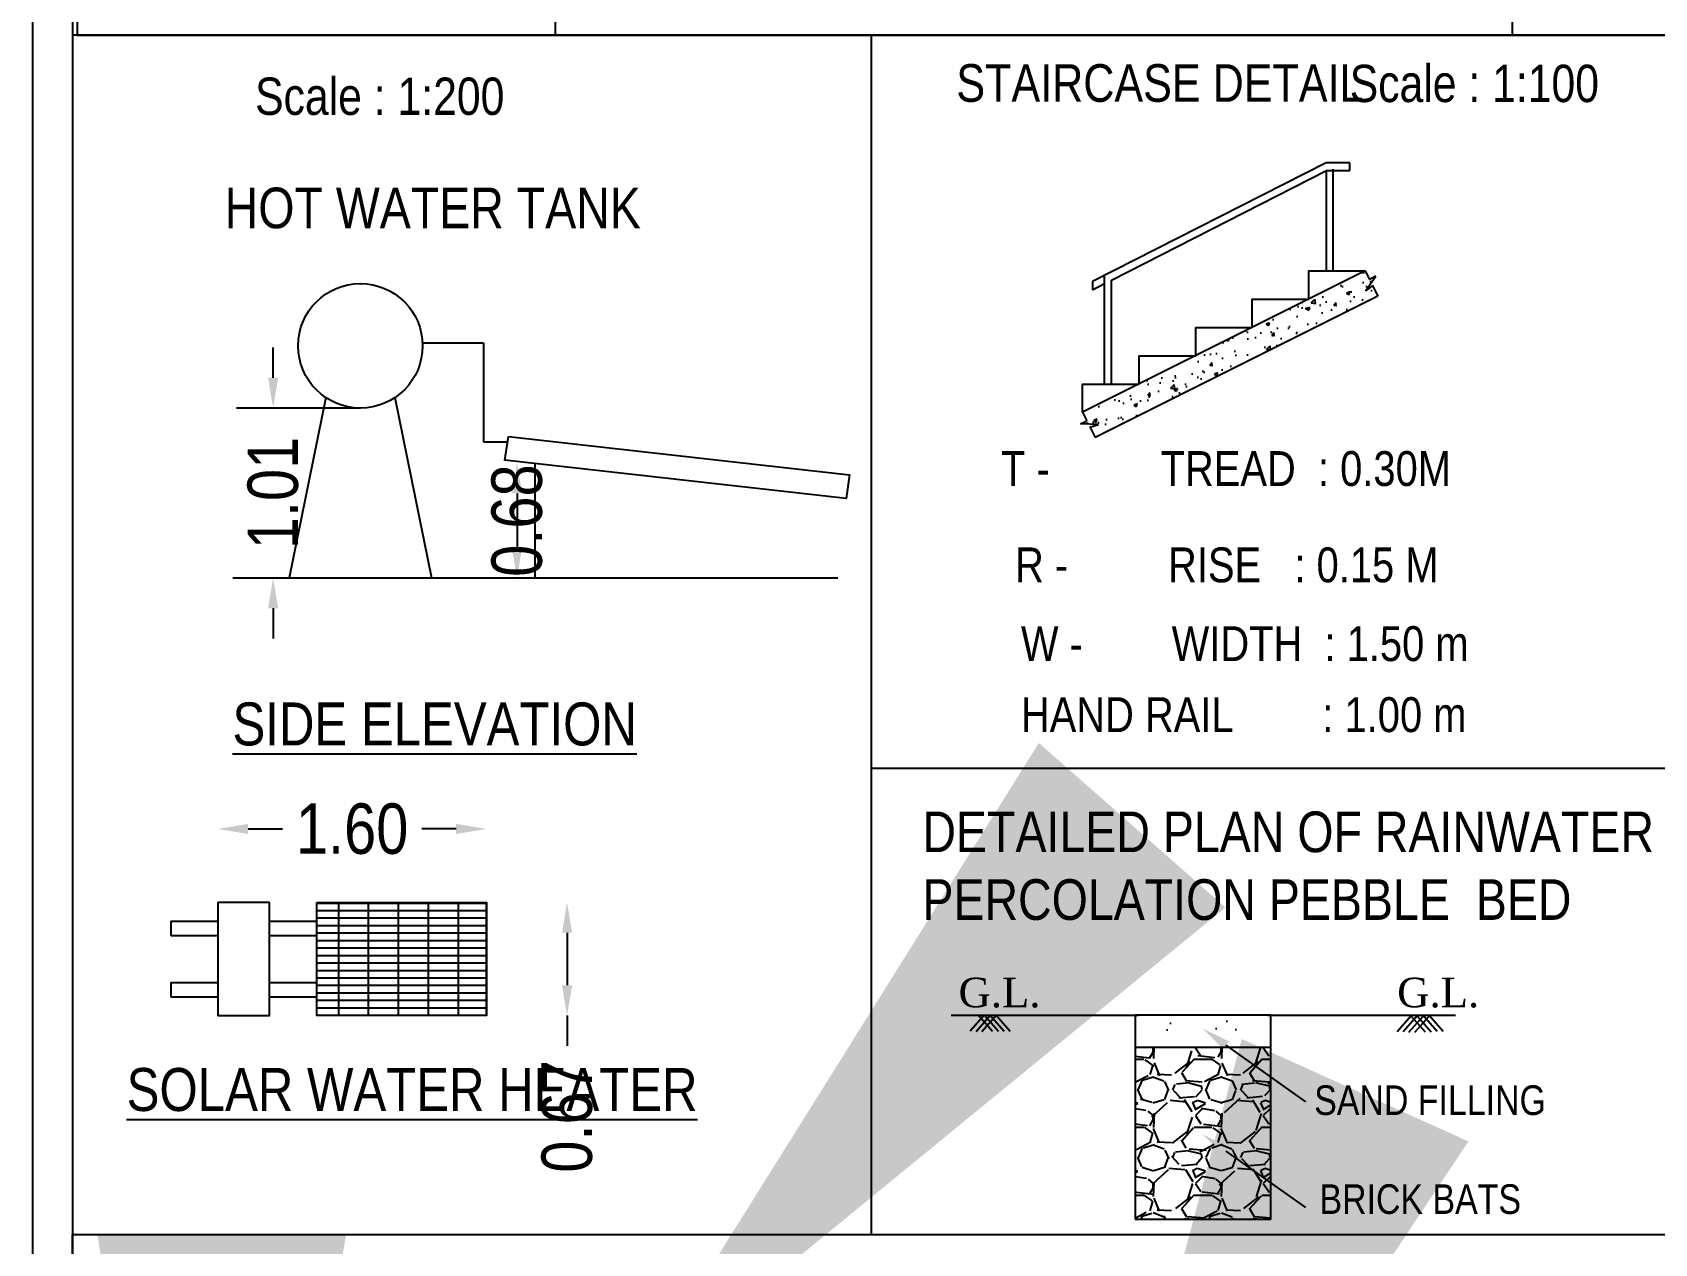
# Model space of a CAD drawing. Header units: metres. Extents: x 3750 to 6203, y 1588 to 3614.
# Drawn here: x 3819.49 to 3829.14, y 1775.28 to 1782.48 of the extents above; entities that cross this region are included whole.
import ezdxf
from ezdxf import colors
from ezdxf.entities.mleader import LeaderData, LeaderLine
from ezdxf.math import Vec2, Vec3

# ---------------------------------------------------------------- set-up
doc = ezdxf.new("R2010")
doc.units = ezdxf.units.M
doc.styles.get("Standard").update_dxf_attribs({"font": 'swissc.ttf'})
doc.styles.add('style2a', font='swissc.ttf')
doc.styles.add('style3', font='swissc.ttf')
doc.dimstyles.new('Copy of APP', dxfattribs={"dimscale": 0, "dimtxt": 7.999999999999997, "dimasz": 4.499999999999999, "dimexe": 8.999999999999998, "dimexo": 8.999999999999998, "dimgap": 1.999999999999999, "dimtad": 0, "dimtih": 1, "dimtoh": 1, "dimzin": 4, "dimdsep": 46, "dimlunit": 4, "dimtxsty": 'style3', "dimblk": 'OPEN90', "dimblk1": 'OPEN90', "dimblk2": 'OBLIQUE', "dimcen": 0.09, "dimse1": 1, "dimse2": 1, "dimclrd": 4, "dimclre": 4, "dimclrt": 2, "dimadec": 0, "dimazin": 0, "dimtfac": 1, "dimtmove": 0, "dimatfit": 3, "dimfxl": 0, "dimtolj": 1, "dimtzin": 0, "dimarcsym": 0})
doc.dimstyles.get("Standard").update_dxf_attribs({"dimtxt": 0.3, "dimasz": 0.18, "dimexe": 0.18, "dimexo": 0.0625, "dimgap": 0.09, "dimtad": 0, "dimzin": 0, "dimdsep": 46, "dimtxsty": 'style2a', "dimcen": 0.09, "dimse1": 1, "dimse2": 1, "dimadec": 0, "dimazin": 0, "dimtfac": 1, "dimtofl": 0, "dimtmove": 0, "dimatfit": 3, "dimfxl": 0, "dimtolj": 1, "dimtzin": 0, "dimarcsym": 0})

# ---------------------------------------------------------------- blocks, each defined once
blk = doc.blocks.new('_Oblique')
at = {"color": 0, "linetype": 'ByBlock', "lineweight": -2}
blk.add_line((-0.5, -0.5), (0.5, 0.5), dxfattribs=at)
blk = doc.blocks.new('_Open90')
at = {"color": 0, "linetype": 'ByBlock'}
for p, q in [((-0.5, 0.5), (0, 0)), ((0, 0), (-1, 0)), ((0, 0), (-0.5, -0.5))]:
    blk.add_line(p, q, dxfattribs=at)
blk = doc.blocks.new('*D353')
at = {"color": 0, "lineweight": -2}
for p, q in [((3820.920344358987, 1780.427140285278), (3820.920344358987, 1780.607140285278)), ((3820.920344358987, 1779.056639331114), (3820.920344358987, 1778.876639331114))]:
    blk.add_line(p, q, dxfattribs=at)
at = {"color": 0}
for points in [[(3820.890344358986, 1780.427140285278), (3820.950344358986, 1780.427140285278), (3820.920344358987, 1780.247140285278)], [(3820.890344358986, 1779.056639331114), (3820.950344358986, 1779.056639331114), (3820.920344358987, 1779.236639331114)]]:
    blk.add_solid(points, dxfattribs=at)
at = {"layer": 'Defpoints', "color": 0}
for p in [(3821.012051596371, 1780.247140285278), (3820.920344358987, 1779.236639331114), (3821.012051596371, 1779.236639331114)]:
    blk.add_point(p, dxfattribs=at)
at = {"color": 0, "insert": (3820.920344358987, 1779.741889808194), "char_height": 0.3, "attachment_point": 5, "rotation": 90, "style": 'style2a'}
blk.add_mtext('\\A1;1.01', dxfattribs=at)
blk = doc.blocks.new('*D404')
at = {"color": 0, "lineweight": -2}
blk.add_line((3822.370981180572, 1779.738921708118), (3822.370981180572, 1779.416639331114), dxfattribs=at)
at = {"color": 0}
for points in [[(3822.340981180572, 1779.738921708118), (3822.400981180573, 1779.738921708118), (3822.370981180572, 1779.918921708118)], [(3822.340981180572, 1779.416639331114), (3822.400981180573, 1779.416639331114), (3822.370981180572, 1779.236639331114)]]:
    blk.add_solid(points, dxfattribs=at)
at = {"layer": 'Defpoints', "color": 0}
for p in [(3822.479782804033, 1779.918921708118), (3822.370981180572, 1779.236639331114), (3822.479782804033, 1779.236639331114)]:
    blk.add_point(p, dxfattribs=at)
at = {"color": 0, "insert": (3822.370981180572, 1779.577780519614), "char_height": 0.3, "attachment_point": 5, "rotation": 90, "style": 'style2a'}
blk.add_mtext('\\A1;0.68', dxfattribs=at)
blk = doc.blocks.new('*D405')
at = {"color": 0, "lineweight": -2}
for p, q in [((3820.771620296603, 1777.744127522339), (3820.976434274565, 1777.744127522339)), ((3822.008780720056, 1777.744127522339), (3821.803966742096, 1777.744127522339))]:
    blk.add_line(p, q, dxfattribs=at)
at = {"color": 0}
for points in [[(3820.771620296603, 1777.774127522339), (3820.771620296603, 1777.714127522338), (3820.591620296605, 1777.744127522339)], [(3822.008780720056, 1777.774127522339), (3822.008780720056, 1777.714127522338), (3822.188780720056, 1777.744127522339)]]:
    blk.add_solid(points, dxfattribs=at)
at = {"layer": 'Defpoints', "color": 0}
for p in [(3822.188780720056, 1777.744127522339), (3820.591620296605, 1777.30695822626), (3822.188780720056, 1777.30695822626)]:
    blk.add_point(p, dxfattribs=at)
at = {"color": 0, "insert": (3821.39020050833, 1777.744127522339), "char_height": 0.3, "attachment_point": 5, "style": 'style2a'}
blk.add_mtext('\\A1;1.60', dxfattribs=at)
blk = doc.blocks.new('*D406')
at = {"color": 0, "lineweight": -2}
for p, q in [((3822.668681092826, 1777.126958226261), (3822.668681092826, 1776.814469626912)), ((3822.668681092826, 1776.634469626912), (3822.668681092826, 1776.454469626912))]:
    blk.add_line(p, q, dxfattribs=at)
at = {"color": 0}
for points in [[(3822.638681092826, 1777.126958226261), (3822.698681092826, 1777.126958226261), (3822.668681092826, 1777.306958226261)], [(3822.638681092826, 1776.814469626912), (3822.698681092826, 1776.814469626912), (3822.668681092826, 1776.634469626912)]]:
    blk.add_solid(points, dxfattribs=at)
at = {"layer": 'Defpoints', "color": 0}
for p in [(3822.188780720058, 1777.306958226261), (3822.188780720058, 1776.634469626912), (3822.668681092826, 1776.634469626912)]:
    blk.add_point(p, dxfattribs=at)
at = {"color": 0, "insert": (3822.668681092826, 1776.034664432106), "char_height": 0.3, "attachment_point": 5, "rotation": 90, "style": 'style2a'}
blk.add_mtext('\\A1;0.67', dxfattribs=at)

msp = doc.modelspace()

# ---------------------------------------------------------------- hatches: boundary and pattern name
at = {"ltscale": 0.05}
h = msp.add_hatch(dxfattribs=at)
h.set_pattern_fill('AR-CONC', color=256, scale=0.0011208143322476)
h.set_pattern_definition([(50, (1121.718904647536, 344.3123521116258), (0.2041951881264985, -0.0178647555149224), [0.021351513029316, -0.2348666433224755]), (355, (1121.718904647536, 344.3123521116258), (-0.0395013318505464, 0.214139250417914), [0.0170812104234528, -0.187893969404089]), (100.4514446999999, (1121.735920858574, 344.3108633860652), (0.1646938557371977, 0.1962744861741603), [0.0181459939022541, -0.199606098581153]), (46.18419999999995, (1121.718904647536, 344.3692894797042), (0.3038292742038208, -0.0471216437080524), [0.0320272695439739, -0.3522999649837133]), (96.63555760999981, (1121.744223731221, 344.3653627066905), (0.2660859559797449, 0.2773187466215961), [0.0272190019942756, -0.2994094182793955]), (351.1841511700001, (1121.718904647536, 344.3692894797042), (0.2660859559948467, 0.2773187466079348), [0.0256217787267632, -0.2818396715190646]), (21, (1121.747373331575, 344.3550551376846), (0.1699315827094326, -0.1146202998182247), [0.021351513029316, -0.2348666433224755]), (326, (1121.747373331575, 344.3550551376846), (0.0692685991340127, 0.206440512257423), [0.0170812104234528, -0.1878933146579804]), (71.45144499999998, (1121.761534296795, 344.3455034459752), (0.2392001814645389, 0.0918202135047269), [0.0181459939022541, -0.1996057544911529]), (37.50000000000001, (1121.718904647536, 344.3123521116258), (0.0034617507898897, 0.0947704994327793), [0, -0.1856158199348534, 0, -0.1907401830618892, 0, -0.1886050317589576]), (7.499999999999999, (1121.718904647536, 344.3123521116258), (0.0748924354174955, 0.112283824068947), [0, -0.108750373029316, 0, -0.1813455173289902, 0, -0.0718834271986971]), (327.5, (1121.655419482129, 344.3123521116258), (0.1519718823810058, -0.0064208583727655), [0, -0.0711717100977199, 0, -0.222055735504886, 0, -0.2946508798045604]), (317.5, (1121.62695079809, 344.3123521116258), (0.166025309521547, 0.0284983755689237), [0, -0.0925232231270359, 0, -0.1474677833224756, 0, -0.2092448276872965])])
h.paths.add_polyline_path([(3827.491479549599, 1780.911987372418), (3827.459907271682, 1780.975131928252), (3827.417821299901, 1780.943475754304), (3827.479229044816, 1781.030292863633), (3827.441707252156, 1781.011531967304), (3827.416293038487, 1781.062360394641), (3825.735078710671, 1780.221753230734), (3825.760283478609, 1780.170819019898), (3825.722684544214, 1780.152213206619), (3825.82896973425, 1780.148810268706), (3825.778333051454, 1780.134344145343), (3825.809644343696, 1780.071069769465)])
h = msp.add_hatch()
h.set_pattern_fill('GRATE', color=256, scale=0.0560407166123779)
h.set_pattern_definition([(0, (2072.977467019742, 1025.952777344148), (0, 0.044482318811075), []), (90, (2072.977467019742, 1025.952777344148), (-0.1779292752442997, 0), [])])
h.paths.add_polyline_path([(3821.180047821033, 1777.30695822626), (3821.180047821033, 1776.634469626911), (3822.188780720056, 1776.634469626911), (3822.188780720056, 1777.30695822626)])
h = msp.add_hatch()
h.set_pattern_fill('AR-SAND', color=256, scale=0.0115049000162275)
h.set_pattern_definition([(37.50000000000001, (3977.647807636696, 1651.249584978114), (-0.0184082000831314, 0.5630650362092294), [0, -0.4441811798265105, 0, -0.4967815827007029, 0, -0.4748647481697894]), (7.499999999999998, (3977.647807636696, 1651.249584978114), (0.5171720427469035, 0.8247001111161121), [0, -0.2396240575379859, 0, -0.4003475107646838, 0, -0.1534178417163934]), (327.5, (3977.28837155039, 1651.249584978114), (0.9100288133226748, 0.0016534666031522), [0, -0.1461122302060889, 0, -0.5260040287419204, 0, -0.6867274819686178]), (317.5, (3977.28837155039, 1651.249584978114), (0.8784640642439125, 0.2564779574759526), [0, -0.0730561151030445, 0, -0.3448248632863698, 0, -0.3945030215564402])])
h.paths.add_polyline_path([(3826.854417665155, 1776.635962504451), (3826.046503730839, 1776.635962504451), (3826.046503730839, 1776.445826468466), (3826.854417665155, 1776.445826468466)])
h = msp.add_hatch()
h.set_pattern_fill('GRAVEL', color=256, scale=0.4039569671577941)
h.set_pattern_definition([(228.012787504, (3744.440214094034, 1745.894061007905), (-3.231655737262376, -3.635612704420141), [0.0543467545335409, -5.380338412803504]), (184.969740728, (3744.40385796699, 1745.853665311189), (4.847483605893516, 0.4039569671578076), [0.0932607370937857, -9.232810048133196]), (132.510447078, (3744.310947864536, 1745.845586171849), (4.039569671577987, -4.443526638735668), [0.0657593467696828, -6.510183650136577]), (267.273689006, (3744.153404647351, 1745.744596930058), (0.4039569671578037, 8.079139343155875), [0.0849271048613176, -8.407781782258903]), (292.833654178, (3744.149365077679, 1745.659765966955), (-2.019784835788962, 4.847483605893533), [0.0832777485644124, -8.244508470414075]), (357.273689006, (3744.181681635047, 1745.583014143195), (-8.079139343155886, 0.4039569671578038), [0.0849271048613177, -8.407781782258908]), (37.69424046669995, (3744.266512598161, 1745.578974573522), (-5.251440573051319, -4.039569671577925), [0.1123117516219144, -11.11885434129771]), (72.25532837489999, (3744.355383130925, 1745.647647257935), (2.827698770104566, 8.887053277471447), [0.1060338563953129, -10.49735561943991]), (121.429565615, (3744.387699688302, 1745.748636499726), (-3.231655737262358, 5.251440573051308), [0.0852147222219365, -8.43626683530774]), (175.236358309, (3744.343264421917, 1745.821348753816), (4.443526638735723, -0.4039569671578091), [0.0972857643145459, -4.767000261478121]), (222.3974377979999, (3744.246314749791, 1745.829427893161), (-4.84748360589351, -4.443526638735716), [0.1258115895073607, -12.45535665417588]), (138.814074834, (3744.553322044839, 1745.74055736039), (-2.827698770104571, 2.423741802946758), [0.0429410295658394, -4.25118043339146]), (171.46923439, (3744.521005487462, 1745.768834348085), (5.251440573051319, -0.8079139343155848), [0.0816950451670908, -8.087829029585919]), (225, (3744.440214094034, 1745.780953057101), (0, -0.4039569671577664), [0.0571279982524224, -0.5141534233172353]), (203.198590514, (3744.411937106328, 1745.829427893161), (2.019784835788962, 0.8079139343155768), [0.0307645547048033, -3.045680051701868]), (291.801409486, (3744.383660118632, 1745.817309184142), (-0.4039569671576664, 1.211870901473419), [0.0435073772337958, -2.131867465901136]), (30.96375653209998, (3744.399818397321, 1745.77691348743), (1.211870901473402, 0.8079139343155789), [0.0706637883079456, -2.28478985477674]), (161.565051177, (3744.460411942394, 1745.813269614477), (0.8079139343155928, -0.403956967157784), [0.0510969207327552, -1.226327172179677]), (16.38954033399998, (3744.149365077679, 1745.817309184142), (4.039569671577925, 1.211870901473393), [0.0715811745803611, -7.086554520767393]), (70.3461759419, (3744.218037762094, 1745.837507032506), (-1.615827868631668, -4.443526638737096), [0.0600526466946447, -5.945199398031591]), (293.198590514, (3744.460411942394, 1745.894061007905), (-0.8079139343155759, 2.019784835788962), [0.0615287054526394, -3.014915900954029]), (343.610459666, (3744.484649360424, 1745.837507032506), (-4.039569671577925, 1.211870901473393), [0.0715811745803591, -7.086554520767037]), (339.44395478, (3744.149365077679, 1745.566855864507), (-2.019784835788978, 0.8079139343155967), [0.0690281665479219, -3.382381673795263]), (294.775140569, (3744.213998192425, 1745.542618446481), (-2.019784835788965, 4.443526638735723), [0.0578377506437187, -5.72594582238522]), (66.80140948639998, (3744.464451512064, 1745.490104040748), (0.8079139343155803, 2.019784835788954), [0.0615287054526394, -3.014915900954031]), (17.35402463629997, (3744.488688930096, 1745.546658016149), (-5.251440573051314, -1.615827868631154), [0.0677157103616283, -6.703836991907231]), (69.44395478040002, (3744.266512598161, 1745.490104040748), (-0.8079139343155908, -2.019784835788942), [0.034514083273961, -3.416895757069221]), (101.3099324739998, (3744.440214094034, 1745.490104040748), (-0.4039569671577798, 1.615827868631176), [0.0205977657553759, -2.03918669243397]), (165.963756532, (3744.436174524366, 1745.510301889107), (1.211870901473363, -0.4039569671577941), [0.0832777485644151, -1.582279495231345]), (186.009005957, (3744.355383130925, 1745.530499737458), (4.039569671577956, 0.4039569671577867), [0.0771759785754966, -7.640411042643818]), (303.690067526, (3744.399818397321, 1745.74055736039), (-0.4039569671577889, 0.8079139343155809), [0.0582594817174298, -1.398228076450876]), (353.157226587, (3744.432134954685, 1745.692082524328), (6.867268441682503, -0.8079139343156082), [0.1017139405885297, -10.06966259623845]), (60.94539590089997, (3744.533124196481, 1745.679963815314), (-1.61582786863116, -2.827698770104543), [0.0415897935106975, -4.11740173322074]), (90, (3744.553322044839, 1745.716319942356), (-0.4039569671577941, 0.4039569671577938), [0.0242374180294677, -0.3797195491283257]), (120.2564371639999, (3744.347303991597, 1745.542618446481), (1.615827868631176, -2.827698770104555), [0.0561193177054294, -5.555830222682232]), (48.01278750419999, (3744.319027003876, 1745.591093282534), (3.231655737262346, 3.635612704420127), [0.1086935090670819, -5.325991658269972]), (0, (3744.391739257981, 1745.671884675969), (0.4039569671577941, 0.4039569671577938), [0.1050288114610264, -0.2989281556967676]), (325.3048464690001, (3744.496768069432, 1745.671884675969), (4.039569671577992, -2.827698770104482), [0.0638712519051857, -6.323249212656987]), (254.0546040990001, (3744.549282475168, 1745.635528548922), (-0.4039569671578091, -1.615827868631173), [0.0588169423321091, -2.882034169117103]), (207.645975364, (3744.533124196481, 1745.578974573522), (-7.675182375998065, -4.039569671577952), [0.0957640584192624, -9.480657611453637]), (175.42607874, (3744.448293233387, 1745.534539307136), (-5.251440573051294, 0.4039569671577941), [0.1013120034062076, -10.02987719122135])])
h.paths.add_polyline_path([(3826.854417665155, 1776.445826468466), (3826.046503730839, 1776.445826468466), (3826.046503730839, 1775.424091602979), (3826.854417665155, 1775.424091602979)])

# ---------------------------------------------------------------- linework, layer by layer
for p, q in [((3819.754827616227, 1791.920828751532), (3819.754827616227, 1782.465024797808)), ((3822.600522624743, 1782.465024797808), (3822.600522624745, 1791.133082651533)), ((3828.292325657545, 1782.465024797808), (3828.292325657545, 1791.133082651533)), ((3819.754827616227, 1782.465024797808), (3833.984335198228, 1782.465024797808)), ((3824.479195984821, 1775.333339804665), (3824.479195984821, 1782.465024797808)), ((3827.185360552169, 1781.062360394641), (3827.185360552169, 1781.659386245704)), ((3827.225756248899, 1781.062360394641), (3827.225756248899, 1781.668295845377)), ((3825.865616445073, 1780.389693503984), (3825.865616445073, 1781.036024651438)), ((3825.906012141789, 1780.389693503984), (3825.906012141789, 1781.007308837175)), ((3822.170737429829, 1780.633401873361), (3821.808900645027, 1780.633401873361)), ((3822.170737429829, 1780.633401873361), (3822.170737429829, 1780.129845491284)), ((3821.23314565471, 1780.309801303869), (3821.015621189742, 1779.236639331114)), ((3821.645221768818, 1780.309801303869), (3821.862746233783, 1779.236639331114)), ((3821.439183711763, 1780.247140285277), (3820.702582463423, 1780.247140285277)), ((3822.170737429829, 1780.129845491284), (3822.170737429829, 1780.045784416365)), ((3822.170737429829, 1780.045784416365), (3822.309012124789, 1780.045784416365)), ((3822.479782804031, 1779.236639331114), (3822.479782804031, 1779.918921708117)), ((3820.681189952971, 1779.236639331114), (3824.27837565509, 1779.236639331114)), ((3820.899844237971, 1776.634469626911), (3820.899844237971, 1777.30695822626)), ((3821.180047821033, 1776.634469626911), (3821.180047821033, 1777.30695822626)), ((3822.188780720056, 1776.634469626911), (3822.188780720056, 1777.30695822626)), ((3820.311416713542, 1777.196257902845), (3820.591620296605, 1777.196257902845)), ((3820.311416713542, 1777.196257902845), (3820.311416713542, 1777.110815718117)), ((3820.899844237971, 1777.196257902845), (3821.180047821033, 1777.196257902845)), ((3820.311416713542, 1777.110815718117), (3820.591620296605, 1777.110815718117)), ((3820.899844237971, 1777.110815718117), (3821.180047821033, 1777.110815718117)), ((3824.952345834767, 1776.635962504446), (3826.067221396775, 1776.635962504446)), ((3825.066153055433, 1776.544188263845), (3825.151117030182, 1776.64031406741)), ((3825.101010075537, 1776.539836700879), (3825.185974050285, 1776.635962504446)), ((3825.199045432828, 1776.539836700879), (3825.114081458082, 1776.635962504446)), ((3825.135867095641, 1776.539836700879), (3825.220831070391, 1776.635962504446)), ((3825.233902452943, 1776.539836700879), (3825.148938478174, 1776.635962504446)), ((3825.268759473038, 1776.539836700879), (3825.18379549829, 1776.635962504446)), ((3825.303616493155, 1776.539836700879), (3825.218652518385, 1776.635962504446)), ((3826.837281228307, 1776.635962504446), (3826.063640167689, 1776.635962504446)), ((3826.837281228307, 1776.635962504446), (3827.952156790295, 1776.635962504446)), ((3827.606245931423, 1776.539836700879), (3827.691209906183, 1776.635962504446)), ((3827.641102951542, 1776.539836700879), (3827.726066926277, 1776.635962504446)), ((3827.675959971646, 1776.535485137914), (3827.760923946396, 1776.631610941477)), ((3827.773995328936, 1776.535485137914), (3827.6890313542, 1776.631610941477)), ((3827.710816991763, 1776.535485137914), (3827.795780966511, 1776.631610941477)), ((3827.80885234905, 1776.535485137914), (3827.723888374296, 1776.631610941477)), ((3827.843709369157, 1776.539836700879), (3827.758745394408, 1776.635962504446)), ((3827.878566389264, 1776.539836700879), (3827.793602414514, 1776.635962504446)), ((3826.046503730839, 1776.445826468461), (3826.854417665155, 1776.445826468461))]:
    msp.add_line(p, q)
for p, q in [((3827.183489640719, 1781.704218818994), (3825.793745840942, 1780.999584485068)), ((3825.906012141789, 1781.007308837175), (3827.185360552169, 1781.659386245704)), ((3827.323512592439, 1781.704218818994), (3827.183489640719, 1781.704218818994)), ((3827.185360552169, 1781.659386245704), (3827.323512592439, 1781.659386245704)), ((3827.323512592439, 1781.659386245704), (3827.323512592439, 1781.704218818994)), ((3827.416293038487, 1781.062360394641), (3825.735071540114, 1780.221749645456)), ((3827.416293038487, 1781.062360394641), (3827.441707252156, 1781.011531967304)), ((3825.793745840942, 1780.999584485068), (3825.793745840942, 1780.950087271939)), ((3825.793745840942, 1780.950087271939), (3825.865616445073, 1780.986719355047)), ((3827.417821299901, 1780.943475754304), (3827.479229044816, 1781.030292863633)), ((3827.460336015096, 1780.975454419942), (3827.417821299901, 1780.943475754304)), ((3827.479229044816, 1781.030292863633), (3827.441707252156, 1781.011531967304)), ((3827.459907271682, 1780.975131928252), (3827.491479549599, 1780.911987372418)), ((3827.491479549599, 1780.911987372418), (3825.810258051227, 1780.071376623232)), ((3825.722684544214, 1780.152213206619), (3825.760283478609, 1780.170819019898)), ((3825.735079346259, 1780.221751946326), (3825.760283478609, 1780.170819019898)), ((3825.82896973425, 1780.148810268706), (3825.722684544214, 1780.152213206619)), ((3825.777817199179, 1780.134196774264), (3825.82896973425, 1780.148810268706)), ((3825.778333051454, 1780.134344145343), (3825.809644343696, 1780.071069769465)), ((3820.311416713542, 1776.830612135055), (3820.591620296605, 1776.830612135055)), ((3820.311416713542, 1776.830612135055), (3820.311416713542, 1776.745169950327)), ((3820.899844237971, 1776.830612135055), (3821.180047821033, 1776.830612135055)), ((3820.311416713542, 1776.745169950327), (3820.591620296605, 1776.745169950327)), ((3820.899844237971, 1776.745169950327), (3821.180047821033, 1776.745169950327))]:
    msp.add_line(p, q, dxfattribs=at)
for points in [[(3819.488997897784, 1815.532668455975), (3819.488997897784, 1744.445790778017)], [(3819.726626378119, 1815.532668455975), (3819.726626378119, 1744.445790778017)], [(3819.754827616225, 1782.465024797808), (3833.984335198228, 1782.465024797808)], [(3824.479195984821, 1778.106309794652), (3829.231765591526, 1778.106309794652)]]:
    msp.add_lwpolyline(points)
for points in [[(3833.984335198228, 1782.465024797808), (3819.726626378119, 1782.465024797808), (3819.726626378119, 1775.333339804665), (3833.984335198228, 1775.333339804665)], [(3833.984335198228, 1782.465024797808), (3819.726626378119, 1782.465024797808), (3819.726626378119, 1768.201654811521), (3833.984335198228, 1768.201654811521)], [(3822.319484939639, 1780.076991288032), (3824.348839600018, 1779.850730508049), (3824.32789397032, 1779.709990144242), (3822.29853930994, 1779.936250924225)], [(3820.899844237971, 1777.30695822626), (3820.591620296605, 1777.30695822626), (3820.591620296605, 1776.634469626911), (3820.899844237971, 1776.634469626911)], [(3821.180047821033, 1777.30695822626), (3822.188780720056, 1777.30695822626), (3822.188780720056, 1776.634469626911), (3821.180047821033, 1776.634469626911)], [(3826.046503730839, 1775.424091602972), (3826.854417665155, 1775.424091602972), (3826.854417665155, 1776.635962504446), (3826.046503730839, 1776.635962504446)], [(3819.726626378119, 1775.333339804665), (3833.984335198228, 1775.333339804665), (3833.984335198228, 1768.201654811521), (3819.726626378119, 1768.201654811521)]]:
    msp.add_lwpolyline(points, close=True)
for points in [[(3827.080048738812, 1780.894238244804), (3827.080048738812, 1781.062360394641), (3827.416293038487, 1781.062360394641)], [(3826.743804439138, 1780.726116094967), (3826.743804439138, 1780.894238244804), (3827.080048738812, 1780.894238244804)], [(3826.407560139463, 1780.55799394513), (3826.407560139463, 1780.726116094967), (3826.743804439138, 1780.726116094967)], [(3826.071315839789, 1780.389871795293), (3826.071315839789, 1780.55799394513), (3826.407560139463, 1780.55799394513)], [(3825.735071540114, 1780.221749645456), (3825.735071540114, 1780.389871795293), (3826.071315839789, 1780.389871795293)]]:
    msp.add_lwpolyline(points, dxfattribs=at)
msp.add_circle((3821.439183711763, 1780.617211545258), 0.3700712599821792)

# ---------------------------------------------------------------- texts
at = {"style": 'style2a'}
for s, height, p in [('Scale : 1:100', 0.2216970471859128, (3827.323512592439, 1782.066506785455)), ('Scale : 1:200', 0.2216970471859128, (3820.81323529537, 1781.9903195384)), ('HOT WATER TANK', 0.241602900340777, (3820.632359548188, 1781.316245463948)), ('T -          TREAD  : 0.30M', 0.2070882002920945, (3825.249557428846, 1779.783626402573)), ('R -         RISE   : 0.15 M', 0.2070882002920945, (3825.333314007675, 1779.21096728917)), ('W -        WIDTH  : 1.50 m', 0.2070882002920945, (3825.367926759662, 1778.74267704369)), ('HAND RAIL        : 1.00 m', 0.2070882002920945, (3825.367926759662, 1778.320416194408)), ('%%USIDE ELEVATION', 0.2553170460189463, (3820.678696613771, 1778.241024881666)), ('%%USOLAR WATER HEATER', 0.2553170460189463, (3820.049260538011, 1776.067264348622))]:
    msp.add_text(s, height=height, dxfattribs=at).set_placement(p)
at = {"attachment_point": 1, "style": 'style2a'}
for s, insert, char_height, width in [('STAIRCASE DETAIL', (3824.984012698075, 1782.291745603852), 0.2238362941126994, 2.296736975711451), ('DETAILED PLAN OF RAINWATER PERCOLATION PEBBLE  BED', (3824.782129057648, 1777.84790965012), 0.241602900340777, 5.147194471899998), ('{\\fRomantic|b0|i0|c2|p2;G.L.}', (3824.997038785669, 1776.859825838322), 0.1760463213477571, 2.044239052515301), ('{\\fRomantic|b0|i0|c2|p2;G.L.}', (3827.605981389798, 1776.859825838322), 0.1760463213477571, 2.044239052515301), ('SAND FILLING', (3827.11233554543, 1776.219400915395), 0.1760463213477571, 2.044239052515301), ('BRICK BATS', (3827.143597357782, 1775.631133168695), 0.1760463213477571, 2.044239052515301)]:
    msp.add_mtext(s, dxfattribs=dict(at, insert=insert, char_height=char_height, width=width))

# ---------------------------------------------------------------- dimensions: what is measured, and where the dimension line sits
for base, p1, p2, picture, middle in [((3820.920344358987, 1779.236639331114), (3821.012051596369, 1780.247140285277), (3821.012051596369, 1779.236639331114), '*D353', (3820.920344358987, 1779.741889808194)), ((3822.668681092826, 1776.634469626912), (3822.188780720056, 1777.30695822626), (3822.188780720056, 1776.634469626911), '*D406', (3822.668681092826, 1776.034664432106))]:
    dim = msp.add_linear_dim(base=base, p1=p1, p2=p2, angle=90, dimstyle='Standard')
    dim.commit()
    dim.dimension.update_dxf_attribs({"geometry": picture, "text_midpoint": middle})
dim = msp.add_linear_dim(base=(3822.370981180572, 1779.236639331114), p1=(3822.479782804031, 1779.918921708117), p2=(3822.479782804031, 1779.236639331114), angle=90, dimstyle='Standard')
dim.commit()
dim.dimension.update_dxf_attribs({"geometry": '*D404', "text_midpoint": (3822.370981180572, 1779.577780519614), "dimtype": 160})
dim = msp.add_linear_dim(base=(3822.188780720056, 1777.744127522339), p1=(3820.591620296605, 1777.30695822626), p2=(3822.188780720056, 1777.30695822626), dimstyle='Standard')
dim.commit()
dim.dimension.update_dxf_attribs({"geometry": '*D405', "text_midpoint": (3821.39020050833, 1777.744127522339)})

# ---------------------------------------------------------------- leaders
for points in [[(3823.055396519431, 1774.389503006622), (3823.244879355004, 1774.604636834476), (3823.283811915656, 1774.605501363037)], [(3825.50258329204, 1772.089898570263), (3825.795282731916, 1772.737721154875), (3825.953007469456, 1772.737721154875)], [(3820.588982752814, 1770.83333448029), (3820.590276949009, 1771.065653739536), (3820.709178071222, 1771.065653739536)]]:
    msp.add_leader(points, dimstyle='Copy of APP', override={"dimscale": 1})
ml = msp.add_multileader_mtext('Standard')
ml.set_content('', color=256)
ml.set_leader_properties()
ml.build(insert=Vec2(0, 0))
ml.multileader.update_dxf_attribs({"dogleg_length": 0, "arrow_head_size": 0.1725735002434121})
ctx = ml.context
ctx.base_point, ctx.char_height, ctx.arrow_head_size, ctx.landing_gap_size, ctx.plane_origin = Vec3(3827.06142991598, 1776.121985148231), 4.601960006490986, 0.1725735002434121, 2.30098000324549, Vec3(3832.414909882557, 1776.558631137107)
notes = []
notes.append((ctx, [(0, (1, 1, 0), (3827.06142991598, 1776.121985148231), (1, 0), 0, [(0, [(3826.446896703841, 1776.558631137107)], 0, [])])]))
ctx.mtext.insert, ctx.mtext.flow_direction = Vec3(3829.362409919228, 1778.422965151477), 5
ml = msp.add_multileader_mtext('Standard')
ml.set_content('', color=256)
ml.set_leader_properties()
ml.build(insert=Vec2(0, 0))
ml.multileader.update_dxf_attribs({"dogleg_length": 0, "arrow_head_size": 0.1725735002434121})
ctx = ml.context
ctx.base_point, ctx.char_height, ctx.arrow_head_size, ctx.landing_gap_size, ctx.plane_origin = Vec3(3827.06142991598, 1775.492531434375), 4.601960006490986, 0.1725735002434121, 2.30098000324549, Vec3(3832.414909882557, 1775.92917742325)
notes.append((ctx, [(0, (1, 1, 0), (3827.06142991598, 1775.492531434375), (1, 0), 0, [(0, [(3826.446896703841, 1775.92917742325)], 0, [])])]))
ctx.mtext.insert, ctx.mtext.flow_direction = Vec3(3829.362409919228, 1777.79351143762), 5
for ctx, leaders in notes:
    for number, flags, end, landing, length, lines in leaders:
        leader = LeaderData()
        leader.index, (leader.has_last_leader_line, leader.has_dogleg_vector, leader.attachment_direction) = number, flags
        leader.last_leader_point, leader.dogleg_vector, leader.dogleg_length = Vec3(end), Vec3(landing), length
        for number, points, colour, breaks in lines:
            line = LeaderLine()
            line.index, line.vertices, line.color, line.breaks = number, Vec3.list(points), colors.encode_raw_color(colour), breaks
            leader.lines.append(line)
        ctx.leaders.append(leader)

doc.saveas('drawing.dxf')
